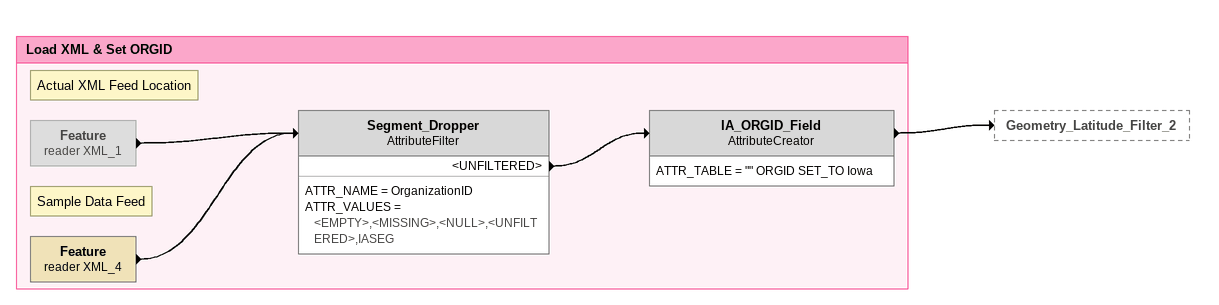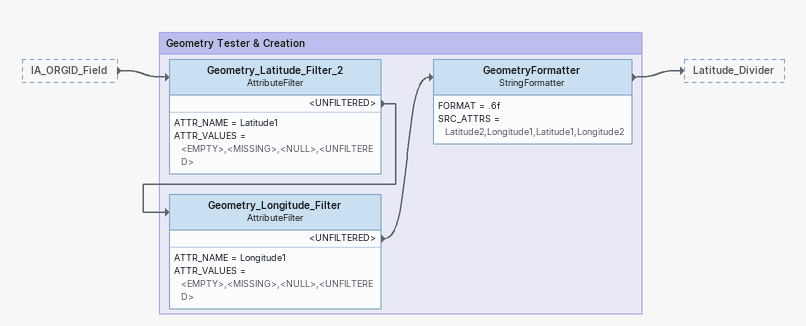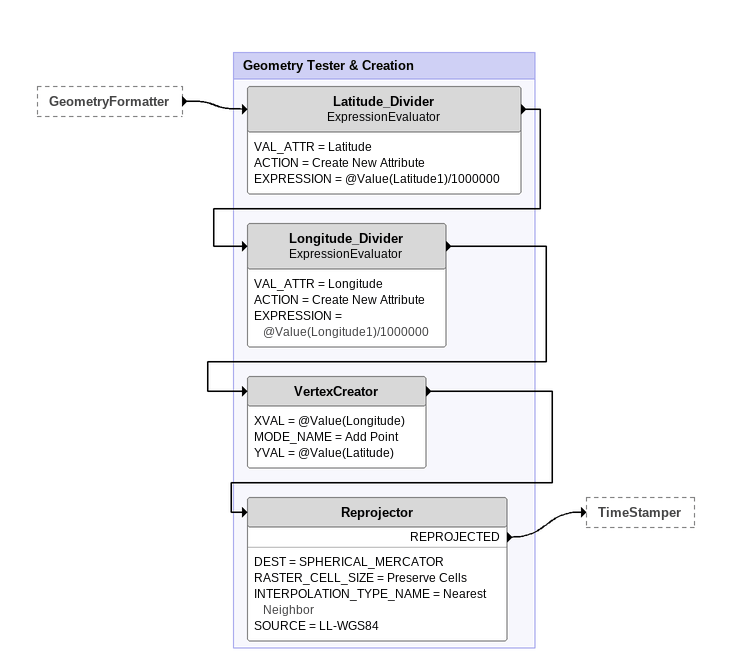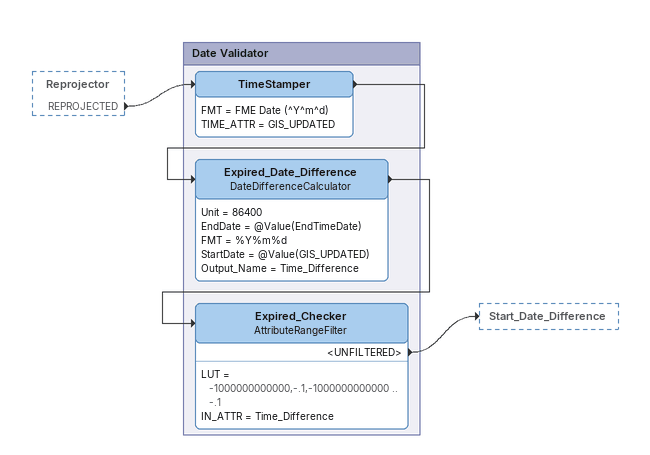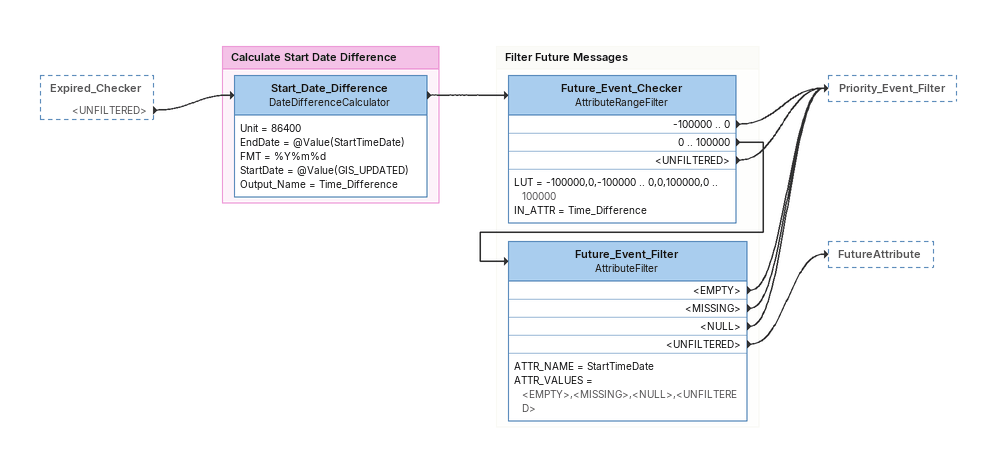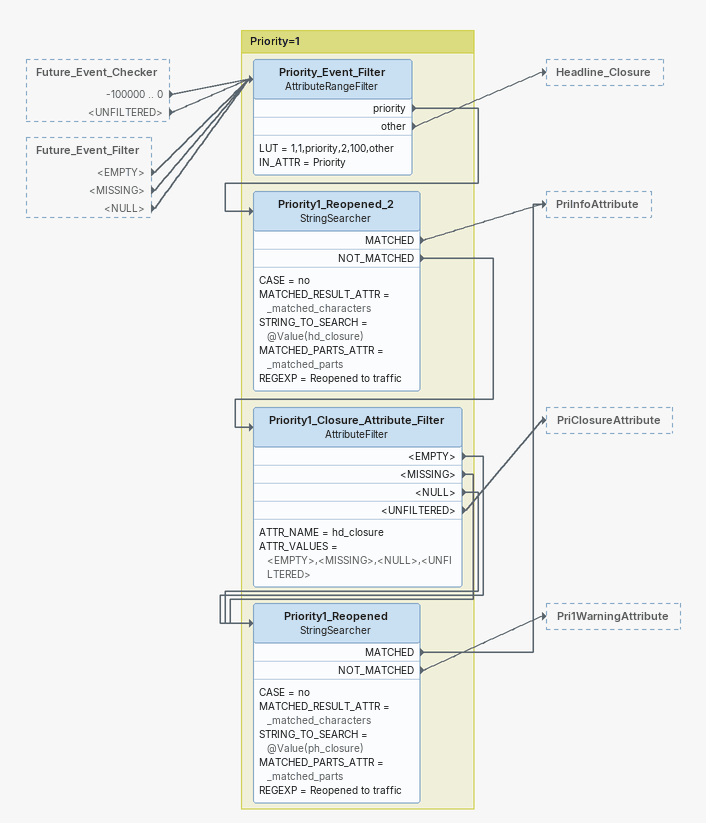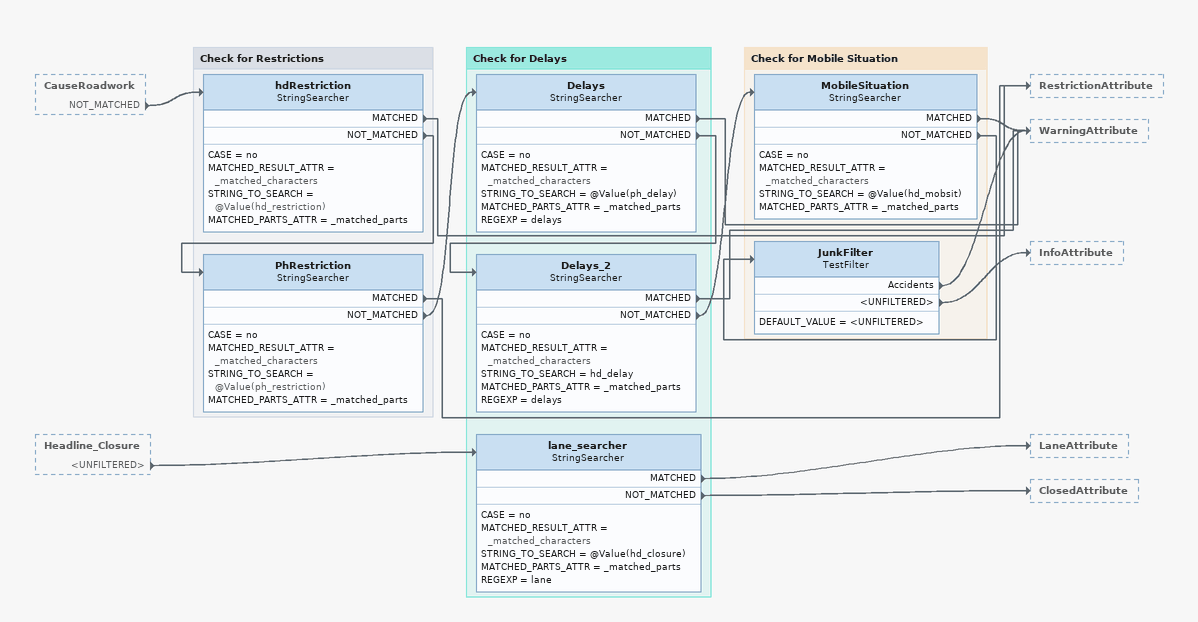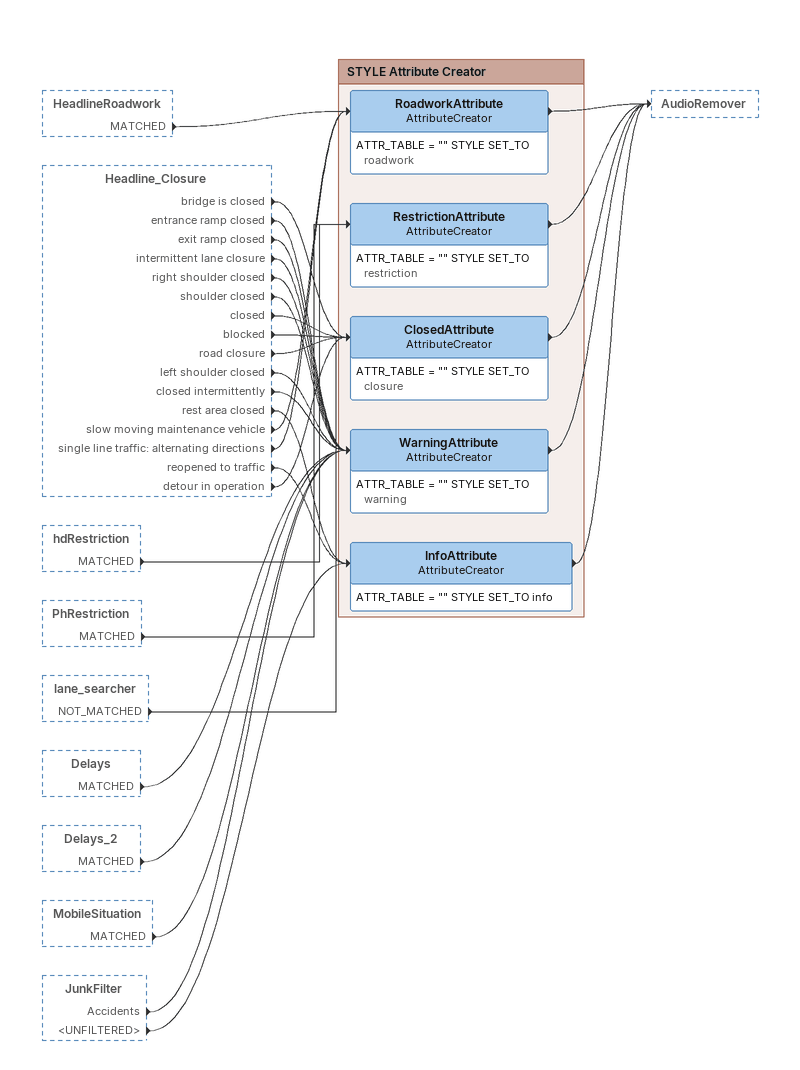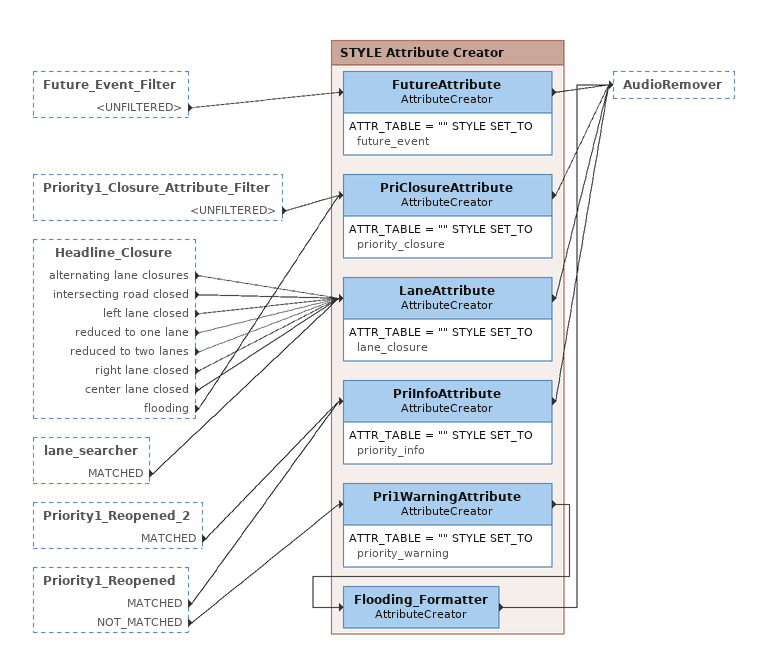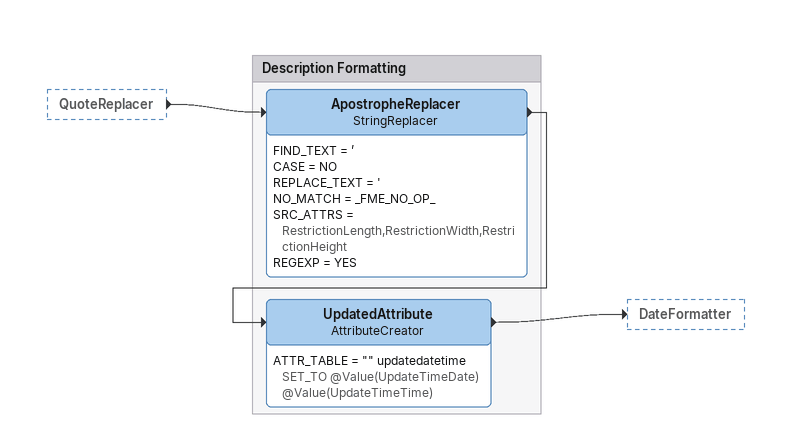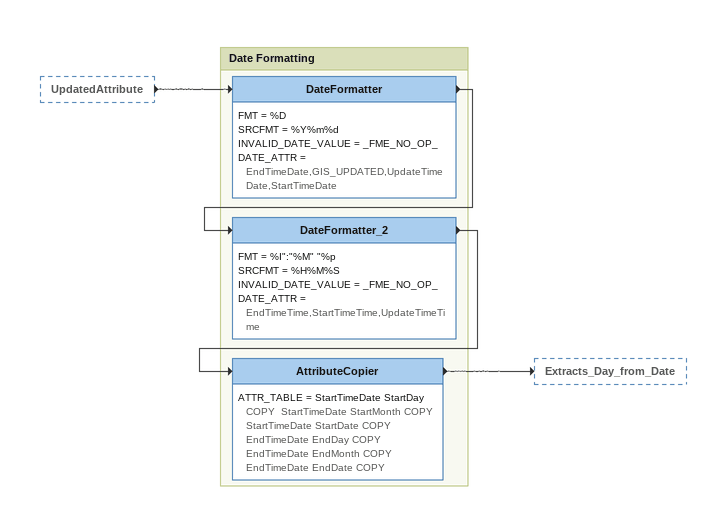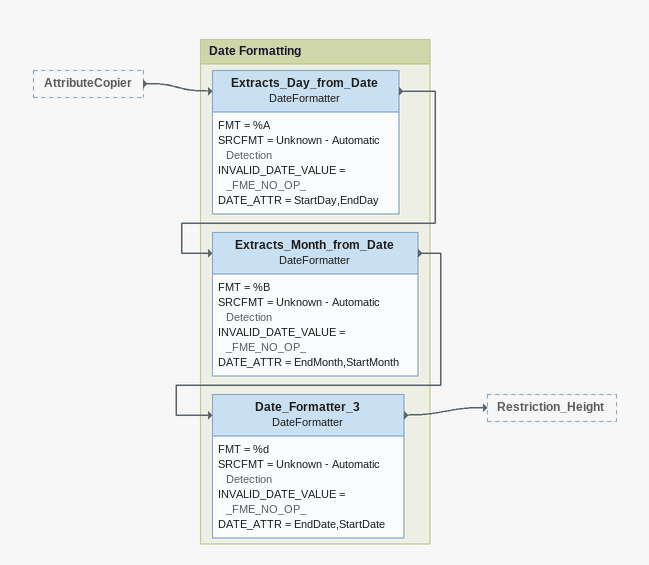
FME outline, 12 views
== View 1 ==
Bookmark: Load XML & Set ORGID
Note: Actual XML Feed Location
Feature (reader XML_1) [off]
    -> Segment_Dropper
Note: Sample Data Feed
Feature (reader XML_4)
    -> Segment_Dropper
Segment_Dropper: AttributeFilter
    ATTR_NAME = OrganizationID
    ATTR_VALUES = <EMPTY>,<MISSING>,<NULL>,<UNFILTERED>,IASEG
    <UNFILTERED> -> IA_ORGID_Field
IA_ORGID_Field: AttributeCreator
    ATTR_TABLE = "" ORGID SET_TO Iowa
    -> Geometry_Latitude_Filter_2

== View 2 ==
IA_ORGID_Field [outside]
    -> Geometry_Latitude_Filter_2

Bookmark: Geometry Tester & Creation
Geometry_Latitude_Filter_2: AttributeFilter
    ATTR_NAME = Latitude1
    ATTR_VALUES = <EMPTY>,<MISSING>,<NULL>,<UNFILTERED>
    <UNFILTERED> -> Geometry_Longitude_Filter
Geometry_Longitude_Filter: AttributeFilter
    ATTR_NAME = Longitude1
    ATTR_VALUES = <EMPTY>,<MISSING>,<NULL>,<UNFILTERED>
    <UNFILTERED> -> GeometryFormatter
GeometryFormatter: StringFormatter
    FORMAT = .6f
    SRC_ATTRS = Latitude2,Longitude1,Latitude1,Longitude2
    -> Latitude_Divider

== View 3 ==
GeometryFormatter [outside]
    -> Latitude_Divider

Bookmark: Geometry Tester & Creation
Latitude_Divider: ExpressionEvaluator
    VAL_ATTR = Latitude
    ACTION = Create New Attribute
    EXPRESSION = @Value(Latitude1)/1000000
    -> Longitude_Divider
Longitude_Divider: ExpressionEvaluator
    VAL_ATTR = Longitude
    ACTION = Create New Attribute
    EXPRESSION = @Value(Longitude1)/1000000
    -> VertexCreator
VertexCreator
    XVAL = @Value(Longitude)
    MODE_NAME = Add Point
    YVAL = @Value(Latitude)
    -> Reprojector
Reprojector
    DEST = SPHERICAL_MERCATOR
    RASTER_CELL_SIZE = Preserve Cells
    INTERPOLATION_TYPE_NAME = Nearest Neighbor
    SOURCE = LL-WGS84
    REPROJECTED -> TimeStamper

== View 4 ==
Reprojector [outside]
    REPROJECTED -> TimeStamper

Bookmark: Date Validator
TimeStamper
    FMT = FME Date (^Y^m^d)
    TIME_ATTR = GIS_UPDATED
    -> Expired_Date_Difference
Expired_Date_Difference: DateDifferenceCalculator
    Unit = 86400
    EndDate = @Value(EndTimeDate)
    FMT = %Y%m%d
    StartDate = @Value(GIS_UPDATED)
    Output_Name = Time_Difference
    -> Expired_Checker
Expired_Checker: AttributeRangeFilter
    LUT = -1000000000000,-.1,-1000000000000 .. -.1
    IN_ATTR = Time_Difference
    <UNFILTERED> -> Start_Date_Difference

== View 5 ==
Expired_Checker [outside]
    <UNFILTERED> -> Start_Date_Difference

Bookmark: Calculate Start Date Difference
Start_Date_Difference: DateDifferenceCalculator
    Unit = 86400
    EndDate = @Value(StartTimeDate)
    FMT = %Y%m%d
    StartDate = @Value(GIS_UPDATED)
    Output_Name = Time_Difference
    -> Future_Event_Checker

Bookmark: Filter Future Messages
Future_Event_Checker: AttributeRangeFilter
    LUT = -100000,0,-100000 .. 0,0,100000,0 .. 100000
    IN_ATTR = Time_Difference
    -100000 .. 0 -> Priority_Event_Filter
    0 .. 100000 -> Future_Event_Filter
    <UNFILTERED> -> Priority_Event_Filter
Future_Event_Filter: AttributeFilter
    ATTR_NAME = StartTimeDate
    ATTR_VALUES = <EMPTY>,<MISSING>,<NULL>,<UNFILTERED>
    <EMPTY> -> Priority_Event_Filter
    <MISSING> -> Priority_Event_Filter
    <NULL> -> Priority_Event_Filter
    <UNFILTERED> -> FutureAttribute

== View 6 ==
Future_Event_Checker [outside]
    -100000 .. 0 -> Priority_Event_Filter
    <UNFILTERED> -> Priority_Event_Filter
Future_Event_Filter [outside]
    <EMPTY> -> Priority_Event_Filter
    <MISSING> -> Priority_Event_Filter
    <NULL> -> Priority_Event_Filter

Bookmark: Priority=1
Priority_Event_Filter: AttributeRangeFilter
    LUT = 1,1,priority,2,100,other
    IN_ATTR = Priority
    priority -> Priority1_Reopened_2
    other -> Headline_Closure
Priority1_Reopened_2: StringSearcher
    CASE = no
    MATCHED_RESULT_ATTR = _matched_characters
    STRING_TO_SEARCH = @Value(hd_closure)
    MATCHED_PARTS_ATTR = _matched_parts
    REGEXP = Reopened to traffic
    MATCHED -> PriInfoAttribute
    NOT_MATCHED -> Priority1_Closure_Attribute_Filter
Priority1_Closure_Attribute_Filter: AttributeFilter
    ATTR_NAME = hd_closure
    ATTR_VALUES = <EMPTY>,<MISSING>,<NULL>,<UNFILTERED>
    <EMPTY> -> Priority1_Reopened
    <MISSING> -> Priority1_Reopened
    <NULL> -> Priority1_Reopened
    <UNFILTERED> -> PriClosureAttribute
Priority1_Reopened: StringSearcher
    CASE = no
    MATCHED_RESULT_ATTR = _matched_characters
    STRING_TO_SEARCH = @Value(ph_closure)
    MATCHED_PARTS_ATTR = _matched_parts
    REGEXP = Reopened to traffic
    MATCHED -> PriInfoAttribute
    NOT_MATCHED -> Pri1WarningAttribute

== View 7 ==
CauseRoadwork [outside]
    NOT_MATCHED -> hdRestriction
Headline_Closure [outside]
    <UNFILTERED> -> lane_searcher

Bookmark: Check for Restrictions
hdRestriction: StringSearcher
    CASE = no
    MATCHED_RESULT_ATTR = _matched_characters
    STRING_TO_SEARCH = @Value(hd_restriction)
    MATCHED_PARTS_ATTR = _matched_parts
    MATCHED -> RestrictionAttribute
    NOT_MATCHED -> PhRestriction
PhRestriction: StringSearcher
    CASE = no
    MATCHED_RESULT_ATTR = _matched_characters
    STRING_TO_SEARCH = @Value(ph_restriction)
    MATCHED_PARTS_ATTR = _matched_parts
    MATCHED -> RestrictionAttribute
    NOT_MATCHED -> Delays

Bookmark: Check for Delays
Delays: StringSearcher
    CASE = no
    MATCHED_RESULT_ATTR = _matched_characters
    STRING_TO_SEARCH = @Value(ph_delay)
    MATCHED_PARTS_ATTR = _matched_parts
    REGEXP = delays
    MATCHED -> WarningAttribute
    NOT_MATCHED -> Delays_2
Delays_2: StringSearcher
    CASE = no
    MATCHED_RESULT_ATTR = _matched_characters
    STRING_TO_SEARCH = hd_delay
    MATCHED_PARTS_ATTR = _matched_parts
    REGEXP = delays
    MATCHED -> WarningAttribute
    NOT_MATCHED -> MobileSituation
lane_searcher: StringSearcher
    CASE = no
    MATCHED_RESULT_ATTR = _matched_characters
    STRING_TO_SEARCH = @Value(hd_closure)
    MATCHED_PARTS_ATTR = _matched_parts
    REGEXP = lane
    MATCHED -> LaneAttribute
    NOT_MATCHED -> ClosedAttribute

Bookmark: Check for Mobile Situation
MobileSituation: StringSearcher
    CASE = no
    MATCHED_RESULT_ATTR = _matched_characters
    STRING_TO_SEARCH = @Value(hd_mobsit)
    MATCHED_PARTS_ATTR = _matched_parts
    MATCHED -> WarningAttribute
    NOT_MATCHED -> JunkFilter
JunkFilter: TestFilter
    DEFAULT_VALUE = <UNFILTERED>
    Accidents -> WarningAttribute
    <UNFILTERED> -> InfoAttribute

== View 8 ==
HeadlineRoadwork [outside]
    MATCHED -> RoadworkAttribute
Headline_Closure [outside]
    bridge is closed -> ClosedAttribute
    entrance ramp closed -> WarningAttribute
    exit ramp closed -> WarningAttribute
    intermittent lane closure -> WarningAttribute
    right shoulder closed -> WarningAttribute
    shoulder closed -> WarningAttribute
    closed -> ClosedAttribute
    blocked -> ClosedAttribute
    road closure -> ClosedAttribute
    left shoulder closed -> WarningAttribute
    closed intermittently -> WarningAttribute
    rest area closed -> InfoAttribute
    slow moving maintenance vehicle -> RoadworkAttribute
    single line traffic: alternating directions -> RoadworkAttribute
    reopened to traffic -> InfoAttribute
    detour in operation -> ClosedAttribute
hdRestriction [outside]
    MATCHED -> RestrictionAttribute
PhRestriction [outside]
    MATCHED -> RestrictionAttribute
lane_searcher [outside]
    NOT_MATCHED -> ClosedAttribute
Delays [outside]
    MATCHED -> WarningAttribute
Delays_2 [outside]
    MATCHED -> WarningAttribute
MobileSituation [outside]
    MATCHED -> WarningAttribute
JunkFilter [outside]
    Accidents -> WarningAttribute
    <UNFILTERED> -> InfoAttribute

Bookmark: STYLE Attribute Creator
WarningAttribute: AttributeCreator
    ATTR_TABLE = "" STYLE SET_TO warning
    -> AudioRemover
InfoAttribute: AttributeCreator
    ATTR_TABLE = "" STYLE SET_TO info
    -> AudioRemover
RestrictionAttribute: AttributeCreator
    ATTR_TABLE = "" STYLE SET_TO restriction
    -> AudioRemover
RoadworkAttribute: AttributeCreator
    ATTR_TABLE = "" STYLE SET_TO roadwork
    -> AudioRemover
ClosedAttribute: AttributeCreator
    ATTR_TABLE = "" STYLE SET_TO closure
    -> AudioRemover

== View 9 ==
Future_Event_Filter [outside]
    <UNFILTERED> -> FutureAttribute
Priority1_Closure_Attribute_Filter [outside]
    <UNFILTERED> -> PriClosureAttribute
Headline_Closure [outside]
    alternating lane closures -> LaneAttribute
    intersecting road closed -> LaneAttribute
    left lane closed -> LaneAttribute
    reduced to one lane -> LaneAttribute
    reduced to two lanes -> LaneAttribute
    right lane closed -> LaneAttribute
    center lane closed -> LaneAttribute
    flooding -> PriClosureAttribute
lane_searcher [outside]
    MATCHED -> LaneAttribute
Priority1_Reopened_2 [outside]
    MATCHED -> PriInfoAttribute
Priority1_Reopened [outside]
    MATCHED -> PriInfoAttribute
    NOT_MATCHED -> Pri1WarningAttribute

Bookmark: STYLE Attribute Creator
LaneAttribute: AttributeCreator
    ATTR_TABLE = "" STYLE SET_TO lane_closure
    -> AudioRemover
PriClosureAttribute: AttributeCreator
    ATTR_TABLE = "" STYLE SET_TO priority_closure
    -> AudioRemover
PriInfoAttribute: AttributeCreator
    ATTR_TABLE = "" STYLE SET_TO priority_info
    -> AudioRemover
Pri1WarningAttribute: AttributeCreator
    ATTR_TABLE = "" STYLE SET_TO priority_warning
    -> Flooding_Formatter
Flooding_Formatter: AttributeCreator
    -> AudioRemover
FutureAttribute: AttributeCreator
    ATTR_TABLE = "" STYLE SET_TO future_event
    -> AudioRemover

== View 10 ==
QuoteReplacer [outside]
    -> ApostropheReplacer

Bookmark: Description Formatting
ApostropheReplacer: StringReplacer
    FIND_TEXT = ’
    CASE = NO
    REPLACE_TEXT = '
    NO_MATCH = _FME_NO_OP_
    SRC_ATTRS = RestrictionLength,RestrictionWidth,RestrictionHeight
    REGEXP = YES
    -> UpdatedAttribute
UpdatedAttribute: AttributeCreator
    ATTR_TABLE = "" updatedatetime SET_TO @Value(UpdateTimeDate) @Value(UpdateTimeTime)
    -> DateFormatter

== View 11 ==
UpdatedAttribute [outside]
    -> DateFormatter

Bookmark: Date Formatting
DateFormatter
    FMT = %D
    SRCFMT = %Y%m%d
    INVALID_DATE_VALUE = _FME_NO_OP_
    DATE_ATTR = EndTimeDate,GIS_UPDATED,UpdateTimeDate,StartTimeDate
    -> DateFormatter_2
DateFormatter_2
    FMT = %I":"%M" "%p
    SRCFMT = %H%M%S
    INVALID_DATE_VALUE = _FME_NO_OP_
    DATE_ATTR = EndTimeTime,StartTimeTime,UpdateTimeTime
    -> AttributeCopier
AttributeCopier
    ATTR_TABLE = StartTimeDate StartDay COPY  StartTimeDate StartMonth COPY  StartTimeDate StartDate COPY  EndTimeDate EndDay COPY  EndTimeDate EndMonth COPY  EndTimeDate EndDate COPY
    -> Extracts_Day_from_Date

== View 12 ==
AttributeCopier [outside]
    -> Extracts_Day_from_Date

Bookmark: Date Formatting
Extracts_Day_from_Date: DateFormatter
    FMT = %A
    SRCFMT = Unknown - Automatic Detection
    INVALID_DATE_VALUE = _FME_NO_OP_
    DATE_ATTR = StartDay,EndDay
    -> Extracts_Month_from_Date
Extracts_Month_from_Date: DateFormatter
    FMT = %B
    SRCFMT = Unknown - Automatic Detection
    INVALID_DATE_VALUE = _FME_NO_OP_
    DATE_ATTR = EndMonth,StartMonth
    -> Date_Formatter_3
Date_Formatter_3: DateFormatter
    FMT = %d
    SRCFMT = Unknown - Automatic Detection
    INVALID_DATE_VALUE = _FME_NO_OP_
    DATE_ATTR = EndDate,StartDate
    -> Restriction_Height
